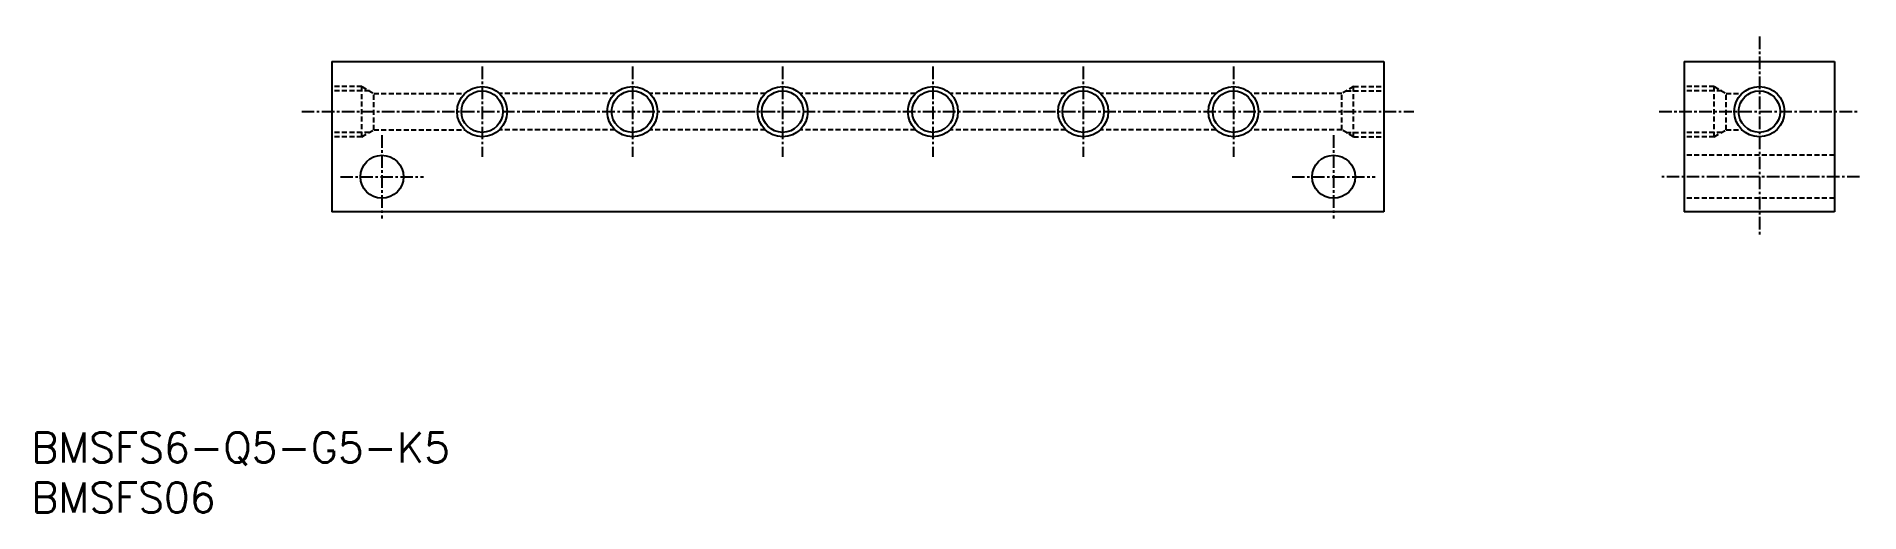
# Model space of a CAD drawing. Extents: x 1 to 183, y 0 to 47.
import ezdxf

# ---------------------------------------------------------------- set-up
doc = ezdxf.new("R2010")
doc.units = 0
doc.linetypes.add('CENTER', pattern=[2, 1.25, -0.25, 0.25, -0.25])
doc.linetypes.add('DASHED', pattern=[0.75, 0.5, -0.25])
doc.layers.get('0').update_dxf_attribs({"linetype": 'CONTINUOUS'})
doc.layers.add('CENTER', color=1, linetype='CENTER')
doc.styles.get("Standard").update_dxf_attribs({"font": 'txt.shx'})

# ---------------------------------------------------------------- blocks, each defined once
blk = doc.blocks.new('*U17')
at = {"color": 7, "linetype": 'CONTINUOUS'}
blk.add_text('BMSFS06', height=3, dxfattribs=at).set_placement((0, 0))
blk = doc.blocks.new('*U18')
at = {"color": 7, "linetype": 'CONTINUOUS'}
blk.add_text('BMSFS6-Q5-G5-K5', height=3, dxfattribs=at).set_placement((0, 5))

msp = doc.modelspace()

# ---------------------------------------------------------------- linework, layer by layer
at = {"color": 7, "linetype": 'CONTINUOUS'}
for p, q in [((30, 45), (135, 45)), ((30, 45), (30, 30)), ((135, 45), (135, 30)), ((165, 45), (165, 30)), ((165, 45), (180, 45)), ((180, 45), (180, 30)), ((135, 30), (30, 30)), ((180, 30), (165, 30))]:
    msp.add_line(p, q, dxfattribs=at)
at = {"color": 3, "linetype": 'DASHED'}
for p, q in [((33, 42.5), (30, 42.5)), ((33.75, 42.07), (30, 42.07)), ((33, 37.5), (33, 42.5)), ((33, 42.5), (34.18, 41.82)), ((132, 42.5), (130.82, 41.82)), ((131.25, 42.07), (135, 42.07)), ((132, 37.5), (132, 42.5)), ((132, 42.5), (135, 42.5)), ((168, 42.5), (165, 42.5)), ((168.75, 42.07), (165, 42.07)), ((168, 37.5), (168, 42.5)), ((168, 42.5), (169.18, 41.82)), ((34.18, 41.82), (43.28, 41.82)), ((34.18, 38.18), (34.18, 41.82)), ((58.28, 41.82), (46.72, 41.82)), ((73.28, 41.82), (61.72, 41.82)), ((88.28, 41.82), (76.72, 41.82)), ((103.28, 41.82), (91.72, 41.82)), ((118.28, 41.82), (106.72, 41.82)), ((130.82, 41.82), (121.72, 41.82)), ((130.82, 38.18), (130.82, 41.82)), ((169.18, 41.82), (170.78, 41.82)), ((169.18, 38.18), (169.18, 41.82)), ((33.75, 37.93), (30, 37.93)), ((33, 37.5), (30, 37.5)), ((33, 37.5), (34.18, 38.18)), ((34.18, 38.18), (43.28, 38.18)), ((58.28, 38.18), (46.72, 38.18)), ((73.28, 38.18), (61.72, 38.18)), ((88.28, 38.18), (76.72, 38.18)), ((103.28, 38.18), (91.72, 38.18)), ((118.28, 38.18), (106.72, 38.18)), ((130.82, 38.18), (121.72, 38.18)), ((132, 37.5), (130.82, 38.18)), ((131.25, 37.93), (135, 37.93)), ((132, 37.5), (135, 37.5)), ((168.75, 37.93), (165, 37.93)), ((168, 37.5), (165, 37.5)), ((168, 37.5), (169.18, 38.18)), ((169.18, 38.18), (170.78, 38.18)), ((180, 35.65), (165, 35.65)), ((180, 31.35), (165, 31.35))]:
    msp.add_line(p, q, dxfattribs=at)
at = {"color": 3, "linetype": 'CONTINUOUS'}
for centre in [(45, 40), (60, 40), (75, 40), (90, 40), (105, 40), (120, 40), (172.5, 40)]:
    msp.add_circle(centre, 2.5, dxfattribs=at)
at = {"color": 7, "linetype": 'CONTINUOUS'}
for centre, radius in [((45, 40), 2.07), ((60, 40), 2.07), ((75, 40), 2.07), ((90, 40), 2.07), ((105, 40), 2.07), ((120, 40), 2.07), ((172.5, 40), 2.07), ((35, 33.5), 2.15), ((130, 33.5), 2.15)]:
    msp.add_circle(centre, radius, dxfattribs=at)
at = {"layer": 'CENTER', "color": 1, "linetype": 'CENTER'}
for p, q in [((172.5, 47.5), (172.5, 27.5)), ((45, 44.5), (45, 35.5)), ((60, 44.5), (60, 35.5)), ((75, 44.5), (75, 35.5)), ((90, 44.5), (90, 35.5)), ((105, 44.5), (105, 35.5)), ((120, 44.5), (120, 35.5)), ((27, 40), (138, 40)), ((162.5, 40), (182.5, 40)), ((35, 37.65), (35, 29.35)), ((130, 37.65), (130, 29.35)), ((30.85, 33.5), (39.15, 33.5)), ((125.85, 33.5), (134.15, 33.5)), ((182.5, 33.5), (162.5, 33.5))]:
    msp.add_line(p, q, dxfattribs=at)

# ---------------------------------------------------------------- block references
at = {"color": 7, "linetype": 'CONTINUOUS'}
for name in ['*U18', '*U17']:
    msp.add_blockref(name, (0, 0), dxfattribs=at)

doc.saveas('drawing.dxf')
